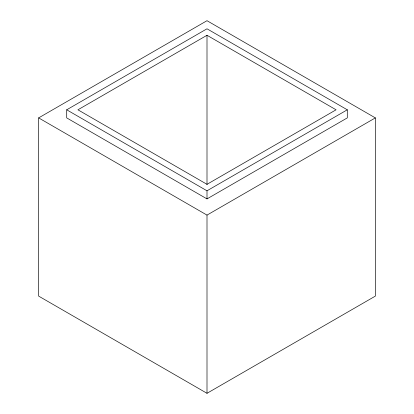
<?xml version="1.0" encoding="UTF-8"?>
<svg xmlns="http://www.w3.org/2000/svg" width="414" height="414" viewBox="0 0 414 414"><rect width="100%" height="100%" fill="white"/><g stroke="black" fill="none" stroke-linecap="round" stroke-linejoin="round"><path stroke-width="0.62" d="M38.642 117.897L207 20.7L375.358 117.897L375.358 296.103L207 393.3L38.642 296.103L38.642 117.897L207 215.099L375.358 117.897M66.706 109.798L207 28.799L347.294 109.798L347.294 117.897L207 198.901L66.706 117.897L66.706 109.798L207 190.797L347.294 109.798M207 35.278L77.925 109.798L207 184.318L336.075 109.798L207 35.278L207 184.685M207 190.797L207 198.901M207 215.099L207 393.3"/></g></svg>
